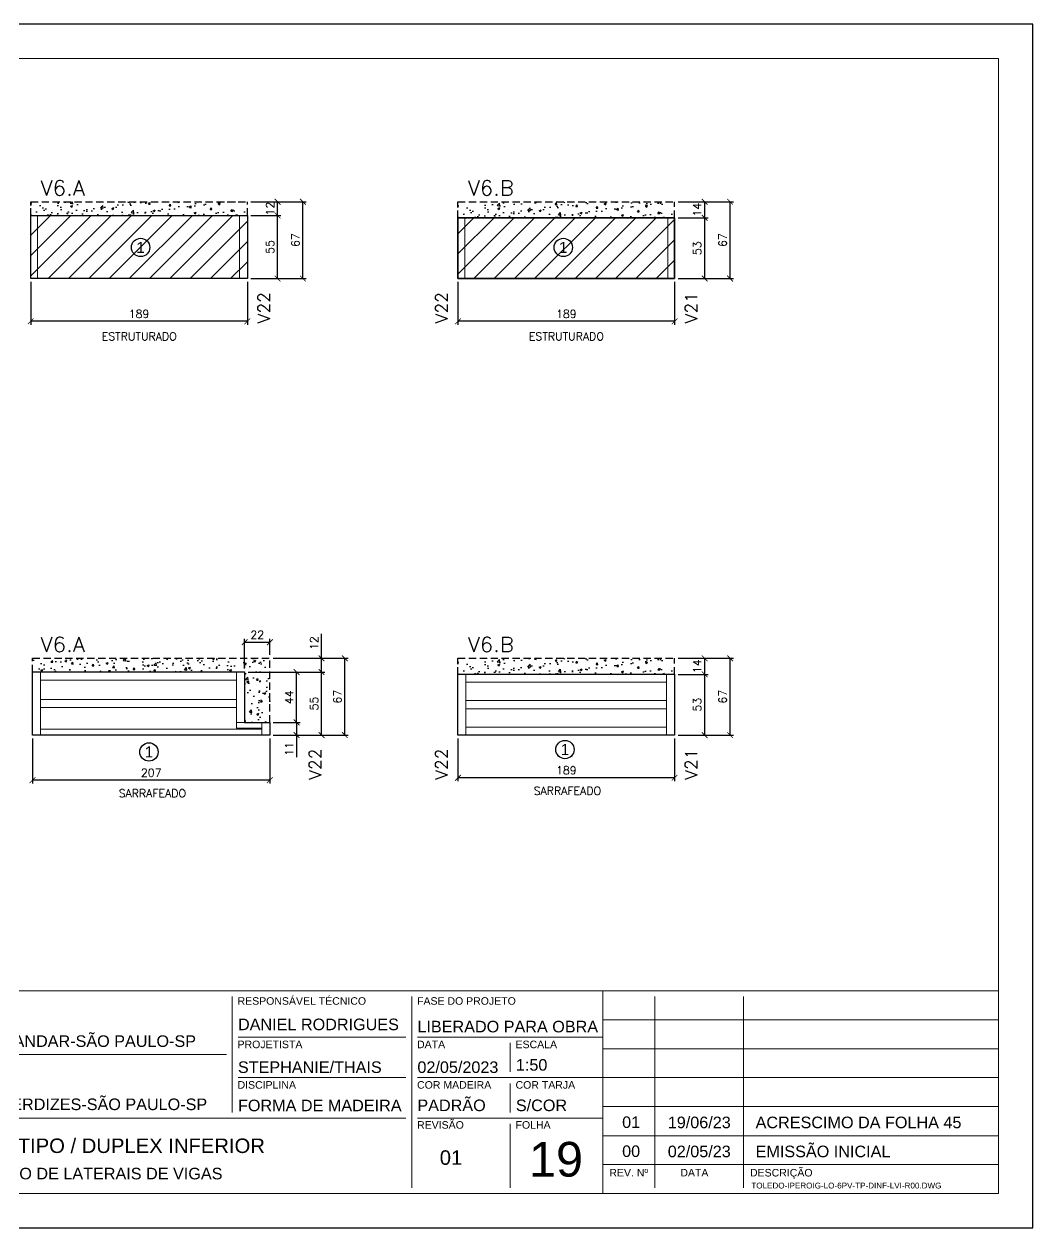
# Model space of a CAD drawing. Extents: x -23436 to 4767, y -4638 to 9755.
# Drawn here: x -15316 to -14436, y 4082 to 5132 of the extents above; entities that cross this region are included whole.
import ezdxf
from ezdxf.enums import TextEntityAlignment as Align

# ---------------------------------------------------------------- set-up
doc = ezdxf.new("R2010")
doc.units = 0
doc.header["$PDMODE"] = 2
doc.header["$PDSIZE"] = 10
doc.linetypes.add('HIDDEN', pattern=[9.525, 6.35, -3.175])
doc.layers.get('0').update_dxf_attribs({"lineweight": 13})
doc.layers.get('Defpoints').update_dxf_attribs({"lineweight": 13})
for name, color, linetype in [('Concreto', 250, 'HIDDEN'), ('Cota', 4, 'Continuous'), ('MB Logo', 255, 'Continuous'), ('Painéis', 200, 'Continuous'), ('Reaproveitamento', 251, 'Continuous'), ('Romaneio', 10, 'Continuous')]:
    doc.layers.add(name, color=color, linetype=linetype)
for name, color, linetype, lineweight in [('FOLHA MB', 7, 'Continuous', 13), ('N° Folha', 5, 'Continuous', 13), ('Sarr 2.2x7', 40, 'Continuous', 9), ('Texto Seção', 7, 'Continuous', 15)]:
    doc.layers.add(name, color=color, linetype=linetype, lineweight=lineweight)
doc.layers.add('Laje_Perimetro', color=7, linetype='Continuous', plot=False)
doc.styles.add('ARIAL', font='arial.ttf', dxfattribs={"oblique": 15, "height": 25})
doc.styles.add('MB_C01', font='arial.ttf', dxfattribs={"height": 1.3})
doc.styles.add('MB_C02', font='arial.ttf', dxfattribs={"height": 2})
doc.styles.add('MB_C03', font='arial.ttf', dxfattribs={"height": 2.5})
doc.styles.add('MB_C04', font='arial.ttf', dxfattribs={"height": 6})
doc.styles.add('REGUA-120', font='ROMANS.shx', dxfattribs={"height": 15})
doc.styles.add('ROMANS', font='romans.shx')
doc.dimstyles.new('Cota Paínel', dxfattribs={"dimtxt": 7, "dimasz": 5, "dimexe": 3, "dimexo": 3, "dimgap": 3, "dimtad": 1, "dimdec": 1, "dimzin": 12, "dimdsep": 46, "dimtxsty": 'ROMANS', "dimblk": 'ARCHTICK', "dimcen": 0, "dimclrd": 4, "dimclre": 4, "dimclrt": 1, "dimadec": 1, "dimazin": 3, "dimtfac": 1, "dimtdec": 1, "dimtmove": 0, "dimatfit": 3, "dimldrblk": 'OBLIQUE', "dimfxl": 1, "dimtolj": 1, "dimtzin": 12, "dimarcsym": 0})
pattern_1 = [(50, (0, 0), (17.931505, -1.568803), [1.875, -20.625]), (355, (0, 0), (-3.468783, 18.804803), [1.5, -16.5]), (100.45144, (1.494, -0.13), (14.462721, 17.236), [1.593505, -17.528553]), (46.1842, (0, 5), (26.681033, -4.137982), [2.8125, -30.9375]), (96.63564, (2.223, 4.655), (23.36655, 24.352965), [2.39026, -26.292844]), (351.18416, (0, 5), (23.36655, 24.352965), [2.25, -24.75]), (21, (2.5, 3.75), (14.922676, -10.065472), [1.875, -20.625]), (326, (2.5, 3.75), (6.082883, 18.128751), [1.5, -16.5]), (71.45144, (3.744, 2.911), (21.00556, 8.063279), [1.593505, -17.528553]), (37.5, (0, 0), (0.3039964, 8.3223463), [0, -16.3, 0, -16.75, 0, -16.5625]), (7.5, (0, 0), (6.5767384, 9.860293), [0, -9.55, 0, -15.925, 0, -6.3125]), (327.5, (-5.575, 0), (13.345561, -0.5638718), [0, -6.25, 0, -19.5, 0, -25.875]), (317.5, (-8.075, 0), (14.579654, 2.5026246), [0, -8.125, 0, -12.95, 0, -18.375])]
pattern_2 = [(45, (0, 0), (-8.838835, 8.838835), [])]

# ---------------------------------------------------------------- blocks, each defined once
blk = doc.blocks.new('A$C169d8357')
at = {"layer": 'FOLHA MB', "color": 1}
for p, q in [((1109.8, 356.7), (70, 356.7)), ((786.6, 351.7), (786.6, 250.7)), ((943.1, 351.7), (943.1, 185)), ((1109.8, 356.7), (1109.8, 179.9)), ((1455, 356.7), (1109.8, 356.7)), ((1155.3, 185), (1155.3, 351.7)), ((1232.6, 351.7), (1232.6, 185)), ((1455, 331.5), (1109.8, 331.5)), ((938.1, 316.3), (791.6, 316.3)), ((1109.8, 316.3), (948.2, 316.3)), ((1029, 311.3), (1029, 286)), ((1455, 306.2), (1109.8, 306.2)), ((781.5, 301.2), (450.7, 301.2)), ((938.1, 281), (791.6, 281)), ((1109.8, 281), (948.2, 281)), ((1029, 275.9), (1029, 250.7)), ((1455, 281), (1109.8, 281)), ((1455, 255.7), (1109.8, 255.7)), ((938.1, 245.6), (450.7, 245.6)), ((1109.8, 245.6), (948.2, 245.6)), ((1029, 240.6), (1029, 185)), ((1455, 230.4), (1109.8, 230.4)), ((1455, 205.2), (1109.8, 205.2))]:
    blk.add_line(p, q, dxfattribs=at)
for points in [[(0, 1199.9), (0, 149.9), (1485, 149.9), (1485, 1199.9)], [(70, 1169.9), (70, 179.9), (1455, 179.9), (1455, 1169.9)]]:
    blk.add_lwpolyline(points, close=True, dxfattribs=at)
at = {"layer": 'FOLHA MB', "color": 6}
for s, height, style, p in [('RESPONSÁVEL TÉCNICO', 6.566, 'MB_C01', (791.2, 344.6)), ('FASE DO PROJETO', 6.566, 'MB_C01', (947.8, 344.6)), ('R. HUNGRIA,620-10ºANDAR-SÃO PAULO-SP', 10.102, 'MB_C02', (459.7, 307.8)), ('PROJETISTA', 6.57, 'MB_C01', (791.2, 306.7)), ('DATA', 6.57, 'MB_C01', (947.8, 306.7)), ('ESCALA', 6.57, 'MB_C01', (1033.7, 306.7)), ('DISCIPLINA', 6.57, 'MB_C01', (791.2, 271.4)), ('COR MADEIRA', 6.566, 'MB_C01', (947.8, 271.4)), ('COR TARJA', 6.57, 'MB_C01', (1033.7, 271.4)), ('RUA IPEROIG,180-PERDIZES-SÃO PAULO-SP', 10.102, 'MB_C02', (459.7, 252.7)), ('REVISÃO', 6.57, 'MB_C01', (947.8, 236.5)), ('FOLHA', 6.57, 'MB_C01', (1033.7, 236.5)), ('PROJETO EXECUTIVO DE LATERAIS DE VIGAS', 10.102, 'MB_C02', (459.7, 192.3))]:
    blk.add_text(s, height=height, dxfattribs=dict(at, style=style)).set_placement(p)
at = {"layer": 'FOLHA MB', "color": 5}
for s, height, style, p in [('DANIEL RODRIGUES', 10.102, 'MB_C02', (791.6, 322.4)), ('LIBERADO PARA OBRA', 10.102, 'MB_C02', (948.1, 320.5)), ('STEPHANIE/THAIS', 10.102, 'MB_C02', (791.5, 285.1)), ('02/05/2023', 10.1, 'MB_C02', (948.1, 285.1)), ('1:50', 10.1, 'MB_C02', (1034, 287.1)), ('PADRÃO', 10.1, 'MB_C02', (948.1, 251.8)), ('FORMA DE MADEIRA', 10.102, 'MB_C02', (791.6, 251.7)), ('S/COR', 10.1, 'MB_C02', (1034, 251.8)), ('01', 10.1, 'MB_C02', (1126.7, 237.1)), ('19/06/23', 10.1, 'MB_C02', (1166.5, 236.9)), ('ACRESCIMO DA FOLHA 45', 10.102, 'MB_C02', (1243.1, 236.9)), ('6º PAVIMENTO / TIPO / DUPLEX INFERIOR', 12.628, 'MB_C03', (459.7, 215.3)), ('00', 10.1, 'MB_C02', (1126.7, 211.8)), ('02/05/23', 10.1, 'MB_C02', (1166.5, 211.6)), ('EMISSÃO INICIAL', 10.102, 'MB_C02', (1243.1, 211.6)), ('01', 12.63, 'MB_C03', (967.6, 205))]:
    blk.add_text(s, height=height, dxfattribs=dict(at, style=style)).set_placement(p)
at = {"layer": 'FOLHA MB', "color": 6, "style": 'MB_C01'}
for s, p in [('REV. Nº', (1132.5, 198.1)), ('DATA', (1189.7, 198.1)), ('DESCRIÇÃO', (1265.5, 198.1))]:
    blk.add_text(s, height=6.57, dxfattribs=at).set_placement(p, align=Align.MIDDLE_CENTER)
at = {"layer": 'FOLHA MB', "insert": (1239.4, 189.4), "char_height": 5.051, "width": 210.818, "attachment_point": 1, "style": 'MB_C04'}
blk.add_mtext('TOLEDO-IPEROIG-LO-6PV-TP-DINF-LVI-R00.DWG', dxfattribs=at)
blk = doc.blocks.new('_ArchTick')
at = {"color": 0, "linetype": 'ByBlock', "const_width": 0.15}
blk.add_lwpolyline([(-0.5, -0.5), (0.5, 0.5)], dxfattribs=at)
blk = doc.blocks.new('*D443')
at = {"layer": 'Cota', "color": 4, "lineweight": -2, "transparency": 16777216}
for p, q in [((-15310.6, 4907.3), (-15310.6, 4870)), ((-15121.6, 4907.3), (-15121.6, 4870)), ((-15121.6, 4873), (-15310.6, 4873))]:
    blk.add_line(p, q, dxfattribs=at)
at = {"layer": 'Defpoints', "color": 0, "transparency": 16777216}
for p in [(-15310.6, 4910.3), (-15121.6, 4910.3), (-15310.6, 4873)]:
    blk.add_point(p, dxfattribs=at)
at = {"layer": 'Cota', "color": 4, "lineweight": -2, "transparency": 16777216, "xscale": 5, "yscale": 5, "zscale": 5, "rotation": 180}
blk.add_blockref('_ArchTick', (-15310.6, 4873), dxfattribs=at)
at = {"layer": 'Cota', "color": 4, "lineweight": -2, "transparency": 16777216, "xscale": 5, "yscale": 5, "zscale": 5}
blk.add_blockref('_ArchTick', (-15121.6, 4873), dxfattribs=at)
at = {"layer": 'Cota', "color": 1, "transparency": 16777216, "insert": (-15216.1, 4879.5), "char_height": 7, "attachment_point": 5, "style": 'ROMANS'}
blk.add_mtext('\\A1;189', dxfattribs=at)
blk = doc.blocks.new('_OBLIQUE')
at = {"color": 0, "linetype": 'ByBlock', "lineweight": -2}
for p, q in [((0, 0), (-1, 0)), ((-0.5, -0.5), (0.5, 0.5))]:
    blk.add_line(p, q, dxfattribs=at)
blk = doc.blocks.new('*D444')
at = {"layer": 'Cota', "color": 4, "lineweight": -2, "transparency": 16777216}
for p, q in [((-15118.6, 4965.3), (-15092.3, 4965.3)), ((-15095.3, 4910.3), (-15095.3, 4965.3)), ((-15118.6, 4910.3), (-15092.3, 4910.3))]:
    blk.add_line(p, q, dxfattribs=at)
at = {"layer": 'Defpoints', "color": 0, "transparency": 16777216}
for p in [(-15121.6, 4965.3), (-15095.3, 4965.3), (-15121.6, 4910.3)]:
    blk.add_point(p, dxfattribs=at)
at = {"layer": 'Cota', "color": 4, "lineweight": -2, "transparency": 16777216, "xscale": 5, "yscale": 5, "zscale": 5}
for p, rotation in [((-15095.3, 4965.3), 90), ((-15095.3, 4910.3), 270)]:
    blk.add_blockref('_ArchTick', p, dxfattribs=dict(at, rotation=rotation))
at = {"layer": 'Cota', "color": 1, "transparency": 16777216, "insert": (-15101.8, 4937.8), "char_height": 7, "attachment_point": 5, "rotation": 90, "style": 'ROMANS'}
blk.add_mtext('\\A1;55', dxfattribs=at)
blk = doc.blocks.new('*D445')
at = {"layer": 'Cota', "color": 4, "lineweight": -2, "transparency": 16777216}
for p, q in [((-15118.6, 4977.3), (-15092.3, 4977.3)), ((-15095.3, 4965.3), (-15095.3, 4977.3)), ((-15118.6, 4965.3), (-15092.3, 4965.3))]:
    blk.add_line(p, q, dxfattribs=at)
at = {"layer": 'Defpoints', "color": 0, "transparency": 16777216}
for p in [(-15121.6, 4977.3), (-15095.3, 4977.3), (-15121.6, 4965.3)]:
    blk.add_point(p, dxfattribs=at)
at = {"layer": 'Cota', "color": 4, "lineweight": -2, "transparency": 16777216, "xscale": 5, "yscale": 5, "zscale": 5}
for p, rotation in [((-15095.3, 4977.3), 90), ((-15095.3, 4965.3), 270)]:
    blk.add_blockref('_ArchTick', p, dxfattribs=dict(at, rotation=rotation))
at = {"layer": 'Cota', "color": 1, "transparency": 16777216, "insert": (-15101.8, 4971.3), "char_height": 7, "attachment_point": 5, "rotation": 90, "style": 'ROMANS'}
blk.add_mtext('\\A1;12', dxfattribs=at)
blk = doc.blocks.new('*D446')
at = {"layer": 'Cota', "color": 4, "lineweight": -2, "transparency": 16777216}
for p, q in [((-15118.6, 4977.3), (-15070.2, 4977.3)), ((-15073.2, 4910.3), (-15073.2, 4977.3)), ((-15118.6, 4910.3), (-15070.2, 4910.3))]:
    blk.add_line(p, q, dxfattribs=at)
at = {"layer": 'Defpoints', "color": 0, "transparency": 16777216}
for p in [(-15121.6, 4977.3), (-15073.2, 4977.3), (-15121.6, 4910.3)]:
    blk.add_point(p, dxfattribs=at)
at = {"layer": 'Cota', "color": 4, "lineweight": -2, "transparency": 16777216, "xscale": 5, "yscale": 5, "zscale": 5}
for p, rotation in [((-15073.2, 4977.3), 90), ((-15073.2, 4910.3), 270)]:
    blk.add_blockref('_ArchTick', p, dxfattribs=dict(at, rotation=rotation))
at = {"layer": 'Cota', "color": 1, "transparency": 16777216, "insert": (-15079.7, 4943.8), "char_height": 7, "attachment_point": 5, "rotation": 90, "style": 'ROMANS'}
blk.add_mtext('\\A1;67', dxfattribs=at)
blk = doc.blocks.new('*D450')
at = {"layer": 'Cota', "color": 4, "lineweight": -2, "transparency": 16777216}
for p, q in [((-14937.9, 4907.3), (-14937.9, 4870)), ((-14748.9, 4907.3), (-14748.9, 4870)), ((-14748.9, 4873), (-14937.9, 4873))]:
    blk.add_line(p, q, dxfattribs=at)
at = {"layer": 'Defpoints', "color": 0, "transparency": 16777216}
for p in [(-14937.9, 4910.3), (-14748.9, 4910.3), (-14937.9, 4873)]:
    blk.add_point(p, dxfattribs=at)
at = {"layer": 'Cota', "color": 4, "lineweight": -2, "transparency": 16777216, "xscale": 5, "yscale": 5, "zscale": 5, "rotation": 180}
blk.add_blockref('_ArchTick', (-14937.9, 4873), dxfattribs=at)
at = {"layer": 'Cota', "color": 4, "lineweight": -2, "transparency": 16777216, "xscale": 5, "yscale": 5, "zscale": 5}
blk.add_blockref('_ArchTick', (-14748.9, 4873), dxfattribs=at)
at = {"layer": 'Cota', "color": 1, "transparency": 16777216, "insert": (-14843.4, 4879.5), "char_height": 7, "attachment_point": 5, "style": 'ROMANS'}
blk.add_mtext('\\A1;189', dxfattribs=at)
blk = doc.blocks.new('*D447')
at = {"layer": 'Cota', "color": 4, "lineweight": -2, "transparency": 16777216}
for p, q in [((-14745.9, 4963.3), (-14719.7, 4963.3)), ((-14722.7, 4910.3), (-14722.7, 4963.3)), ((-14745.9, 4910.3), (-14719.7, 4910.3))]:
    blk.add_line(p, q, dxfattribs=at)
at = {"layer": 'Defpoints', "color": 0, "transparency": 16777216}
for p in [(-14748.9, 4963.3), (-14722.7, 4963.3), (-14748.9, 4910.3)]:
    blk.add_point(p, dxfattribs=at)
at = {"layer": 'Cota', "color": 4, "lineweight": -2, "transparency": 16777216, "xscale": 5, "yscale": 5, "zscale": 5}
for p, rotation in [((-14722.7, 4963.3), 90), ((-14722.7, 4910.3), 270)]:
    blk.add_blockref('_ArchTick', p, dxfattribs=dict(at, rotation=rotation))
at = {"layer": 'Cota', "color": 1, "transparency": 16777216, "insert": (-14729.2, 4936.8), "char_height": 7, "attachment_point": 5, "rotation": 90, "style": 'ROMANS'}
blk.add_mtext('\\A1;53', dxfattribs=at)
blk = doc.blocks.new('*D448')
at = {"layer": 'Cota', "color": 4, "lineweight": -2, "transparency": 16777216}
for p, q in [((-14745.9, 4977.3), (-14719.7, 4977.3)), ((-14722.7, 4963.3), (-14722.7, 4977.3)), ((-14745.9, 4963.3), (-14719.7, 4963.3))]:
    blk.add_line(p, q, dxfattribs=at)
at = {"layer": 'Defpoints', "color": 0, "transparency": 16777216}
for p in [(-14748.9, 4977.3), (-14722.7, 4977.3), (-14748.9, 4963.3)]:
    blk.add_point(p, dxfattribs=at)
at = {"layer": 'Cota', "color": 4, "lineweight": -2, "transparency": 16777216, "xscale": 5, "yscale": 5, "zscale": 5}
for p, rotation in [((-14722.7, 4977.3), 90), ((-14722.7, 4963.3), 270)]:
    blk.add_blockref('_ArchTick', p, dxfattribs=dict(at, rotation=rotation))
at = {"layer": 'Cota', "color": 1, "transparency": 16777216, "insert": (-14729.2, 4970.3), "char_height": 7, "attachment_point": 5, "rotation": 90, "style": 'ROMANS'}
blk.add_mtext('\\A1;14', dxfattribs=at)
blk = doc.blocks.new('*D449')
at = {"layer": 'Cota', "color": 4, "lineweight": -2, "transparency": 16777216}
for p, q in [((-14745.9, 4977.3), (-14697.5, 4977.3)), ((-14700.5, 4910.3), (-14700.5, 4977.3)), ((-14745.9, 4910.3), (-14697.5, 4910.3))]:
    blk.add_line(p, q, dxfattribs=at)
at = {"layer": 'Defpoints', "color": 0, "transparency": 16777216}
for p in [(-14748.9, 4977.3), (-14700.5, 4977.3), (-14748.9, 4910.3)]:
    blk.add_point(p, dxfattribs=at)
at = {"layer": 'Cota', "color": 4, "lineweight": -2, "transparency": 16777216, "xscale": 5, "yscale": 5, "zscale": 5}
for p, rotation in [((-14700.5, 4977.3), 90), ((-14700.5, 4910.3), 270)]:
    blk.add_blockref('_ArchTick', p, dxfattribs=dict(at, rotation=rotation))
at = {"layer": 'Cota', "color": 1, "transparency": 16777216, "insert": (-14707, 4943.8), "char_height": 7, "attachment_point": 5, "rotation": 90, "style": 'ROMANS'}
blk.add_mtext('\\A1;67', dxfattribs=at)
blk = doc.blocks.new('*D451')
at = {"layer": 'Cota', "color": 4, "lineweight": -2, "transparency": 16777216}
for p, q in [((-15309, 4509.1), (-15309, 4469.8)), ((-15102, 4509.1), (-15102, 4469.8)), ((-15102, 4472.8), (-15309, 4472.8))]:
    blk.add_line(p, q, dxfattribs=at)
at = {"layer": 'Defpoints', "color": 0, "transparency": 16777216}
for p in [(-15309, 4512.1), (-15102, 4512.1), (-15309, 4472.8)]:
    blk.add_point(p, dxfattribs=at)
at = {"layer": 'Cota', "color": 4, "lineweight": -2, "transparency": 16777216, "xscale": 5, "yscale": 5, "zscale": 5, "rotation": 180}
blk.add_blockref('_ArchTick', (-15309, 4472.8), dxfattribs=at)
at = {"layer": 'Cota', "color": 4, "lineweight": -2, "transparency": 16777216, "xscale": 5, "yscale": 5, "zscale": 5}
blk.add_blockref('_ArchTick', (-15102, 4472.8), dxfattribs=at)
at = {"layer": 'Cota', "color": 1, "transparency": 16777216, "insert": (-15205.5, 4479.3), "char_height": 7, "attachment_point": 5, "style": 'ROMANS'}
blk.add_mtext('\\A1;207', dxfattribs=at)
blk = doc.blocks.new('*D452')
at = {"layer": 'Cota', "color": 4, "lineweight": -2, "transparency": 16777216}
for p, q in [((-15099, 4523.1), (-15075.7, 4523.1)), ((-15078.7, 4523.1), (-15078.7, 4512.1)), ((-15099, 4512.1), (-15075.7, 4512.1)), ((-15078.7, 4512.1), (-15078.7, 4492.8))]:
    blk.add_line(p, q, dxfattribs=at)
at = {"layer": 'Defpoints', "color": 0, "transparency": 16777216}
for p in [(-15102, 4523.1), (-15102, 4512.1), (-15078.7, 4512.1)]:
    blk.add_point(p, dxfattribs=at)
at = {"layer": 'Cota', "color": 4, "lineweight": -2, "transparency": 16777216, "xscale": 5, "yscale": 5, "zscale": 5}
for p, rotation in [((-15078.7, 4523.1), 90), ((-15078.7, 4512.1), 270)]:
    blk.add_blockref('_ArchTick', p, dxfattribs=dict(at, rotation=rotation))
at = {"layer": 'Cota', "color": 1, "transparency": 16777216, "insert": (-15085.2, 4500), "char_height": 7, "attachment_point": 5, "rotation": 90, "style": 'ROMANS'}
blk.add_mtext('\\A1;11', dxfattribs=at)
blk = doc.blocks.new('*D453')
at = {"layer": 'Cota', "color": 4, "lineweight": -2, "transparency": 16777216}
for p, q in [((-15121, 4567.1), (-15075.7, 4567.1)), ((-15078.7, 4523.1), (-15078.7, 4567.1)), ((-15099, 4523.1), (-15075.7, 4523.1))]:
    blk.add_line(p, q, dxfattribs=at)
at = {"layer": 'Defpoints', "color": 0, "transparency": 16777216}
for p in [(-15124, 4567.1), (-15078.7, 4567.1), (-15102, 4523.1)]:
    blk.add_point(p, dxfattribs=at)
at = {"layer": 'Cota', "color": 4, "lineweight": -2, "transparency": 16777216, "xscale": 5, "yscale": 5, "zscale": 5}
for p, rotation in [((-15078.7, 4567.1), 90), ((-15078.7, 4523.1), 270)]:
    blk.add_blockref('_ArchTick', p, dxfattribs=dict(at, rotation=rotation))
at = {"layer": 'Cota', "color": 1, "transparency": 16777216, "insert": (-15085.2, 4545.1), "char_height": 7, "attachment_point": 5, "rotation": 90, "style": 'ROMANS'}
blk.add_mtext('\\A1;44', dxfattribs=at)
blk = doc.blocks.new('*D454')
at = {"layer": 'Cota', "color": 4, "lineweight": -2, "transparency": 16777216}
for p, q in [((-15056.9, 4579.1), (-15056.9, 4600.5)), ((-15099, 4579.1), (-15053.9, 4579.1)), ((-15056.9, 4567.1), (-15056.9, 4579.1)), ((-15121, 4567.1), (-15053.9, 4567.1))]:
    blk.add_line(p, q, dxfattribs=at)
at = {"layer": 'Defpoints', "color": 0, "transparency": 16777216}
for p in [(-15102, 4579.1), (-15056.9, 4579.1), (-15124, 4567.1)]:
    blk.add_point(p, dxfattribs=at)
at = {"layer": 'Cota', "color": 4, "lineweight": -2, "transparency": 16777216, "xscale": 5, "yscale": 5, "zscale": 5}
for p, rotation in [((-15056.9, 4579.1), 90), ((-15056.9, 4567.1), 270)]:
    blk.add_blockref('_ArchTick', p, dxfattribs=dict(at, rotation=rotation))
at = {"layer": 'Cota', "color": 1, "transparency": 16777216, "insert": (-15063.4, 4592.3), "char_height": 7, "attachment_point": 5, "rotation": 90, "style": 'ROMANS'}
blk.add_mtext('\\A1;12', dxfattribs=at)
blk = doc.blocks.new('*D455')
at = {"layer": 'Cota', "color": 4, "lineweight": -2, "transparency": 16777216}
for p, q in [((-15121, 4567.1), (-15053.9, 4567.1)), ((-15056.9, 4512.1), (-15056.9, 4567.1)), ((-15099, 4512.1), (-15053.9, 4512.1))]:
    blk.add_line(p, q, dxfattribs=at)
at = {"layer": 'Defpoints', "color": 0, "transparency": 16777216}
for p in [(-15124, 4567.1), (-15056.9, 4567.1), (-15102, 4512.1)]:
    blk.add_point(p, dxfattribs=at)
at = {"layer": 'Cota', "color": 4, "lineweight": -2, "transparency": 16777216, "xscale": 5, "yscale": 5, "zscale": 5}
for p, rotation in [((-15056.9, 4567.1), 90), ((-15056.9, 4512.1), 270)]:
    blk.add_blockref('_ArchTick', p, dxfattribs=dict(at, rotation=rotation))
at = {"layer": 'Cota', "color": 1, "transparency": 16777216, "insert": (-15063.4, 4539.6), "char_height": 7, "attachment_point": 5, "rotation": 90, "style": 'ROMANS'}
blk.add_mtext('\\A1;55', dxfattribs=at)
blk = doc.blocks.new('*D456')
at = {"layer": 'Cota', "color": 4, "lineweight": -2, "transparency": 16777216}
for p, q in [((-15099, 4579.1), (-15033.6, 4579.1)), ((-15036.6, 4512.1), (-15036.6, 4579.1)), ((-15099, 4512.1), (-15033.6, 4512.1))]:
    blk.add_line(p, q, dxfattribs=at)
at = {"layer": 'Defpoints', "color": 0, "transparency": 16777216}
for p in [(-15102, 4579.1), (-15036.6, 4579.1), (-15102, 4512.1)]:
    blk.add_point(p, dxfattribs=at)
at = {"layer": 'Cota', "color": 4, "lineweight": -2, "transparency": 16777216, "xscale": 5, "yscale": 5, "zscale": 5}
for p, rotation in [((-15036.6, 4579.1), 90), ((-15036.6, 4512.1), 270)]:
    blk.add_blockref('_ArchTick', p, dxfattribs=dict(at, rotation=rotation))
at = {"layer": 'Cota', "color": 1, "transparency": 16777216, "insert": (-15043.1, 4545.6), "char_height": 7, "attachment_point": 5, "rotation": 90, "style": 'ROMANS'}
blk.add_mtext('\\A1;67', dxfattribs=at)
blk = doc.blocks.new('*D457')
at = {"layer": 'Cota', "color": 4, "lineweight": -2, "transparency": 16777216}
for p, q in [((-14937.9, 4509.1), (-14937.9, 4471.9)), ((-14748.9, 4509.1), (-14748.9, 4471.9)), ((-14748.9, 4474.9), (-14937.9, 4474.9))]:
    blk.add_line(p, q, dxfattribs=at)
at = {"layer": 'Defpoints', "color": 0, "transparency": 16777216}
for p in [(-14937.9, 4512.1), (-14748.9, 4512.1), (-14937.9, 4474.9)]:
    blk.add_point(p, dxfattribs=at)
at = {"layer": 'Cota', "color": 4, "lineweight": -2, "transparency": 16777216, "xscale": 5, "yscale": 5, "zscale": 5, "rotation": 180}
blk.add_blockref('_ArchTick', (-14937.9, 4474.9), dxfattribs=at)
at = {"layer": 'Cota', "color": 4, "lineweight": -2, "transparency": 16777216, "xscale": 5, "yscale": 5, "zscale": 5}
blk.add_blockref('_ArchTick', (-14748.9, 4474.9), dxfattribs=at)
at = {"layer": 'Cota', "color": 1, "transparency": 16777216, "insert": (-14843.4, 4481.4), "char_height": 7, "attachment_point": 5, "style": 'ROMANS'}
blk.add_mtext('\\A1;189', dxfattribs=at)
blk = doc.blocks.new('*D458')
at = {"layer": 'Cota', "color": 4, "lineweight": -2, "transparency": 16777216}
for p, q in [((-14745.9, 4565.1), (-14719.7, 4565.1)), ((-14722.7, 4512.1), (-14722.7, 4565.1)), ((-14745.9, 4512.1), (-14719.7, 4512.1))]:
    blk.add_line(p, q, dxfattribs=at)
at = {"layer": 'Defpoints', "color": 0, "transparency": 16777216}
for p in [(-14748.9, 4565.1), (-14722.7, 4565.1), (-14748.9, 4512.1)]:
    blk.add_point(p, dxfattribs=at)
at = {"layer": 'Cota', "color": 4, "lineweight": -2, "transparency": 16777216, "xscale": 5, "yscale": 5, "zscale": 5}
for p, rotation in [((-14722.7, 4565.1), 90), ((-14722.7, 4512.1), 270)]:
    blk.add_blockref('_ArchTick', p, dxfattribs=dict(at, rotation=rotation))
at = {"layer": 'Cota', "color": 1, "transparency": 16777216, "insert": (-14729.2, 4538.6), "char_height": 7, "attachment_point": 5, "rotation": 90, "style": 'ROMANS'}
blk.add_mtext('\\A1;53', dxfattribs=at)
blk = doc.blocks.new('*D459')
at = {"layer": 'Cota', "color": 4, "lineweight": -2, "transparency": 16777216}
for p, q in [((-14745.9, 4579.1), (-14719.7, 4579.1)), ((-14722.7, 4565.1), (-14722.7, 4579.1)), ((-14745.9, 4565.1), (-14719.7, 4565.1))]:
    blk.add_line(p, q, dxfattribs=at)
at = {"layer": 'Defpoints', "color": 0, "transparency": 16777216}
for p in [(-14748.9, 4579.1), (-14722.7, 4579.1), (-14748.9, 4565.1)]:
    blk.add_point(p, dxfattribs=at)
at = {"layer": 'Cota', "color": 4, "lineweight": -2, "transparency": 16777216, "xscale": 5, "yscale": 5, "zscale": 5}
for p, rotation in [((-14722.7, 4579.1), 90), ((-14722.7, 4565.1), 270)]:
    blk.add_blockref('_ArchTick', p, dxfattribs=dict(at, rotation=rotation))
at = {"layer": 'Cota', "color": 1, "transparency": 16777216, "insert": (-14729.2, 4572.1), "char_height": 7, "attachment_point": 5, "rotation": 90, "style": 'ROMANS'}
blk.add_mtext('\\A1;14', dxfattribs=at)
blk = doc.blocks.new('*D460')
at = {"layer": 'Cota', "color": 4, "lineweight": -2, "transparency": 16777216}
for p, q in [((-14745.9, 4579.1), (-14697.5, 4579.1)), ((-14700.5, 4512.1), (-14700.5, 4579.1)), ((-14745.9, 4512.1), (-14697.5, 4512.1))]:
    blk.add_line(p, q, dxfattribs=at)
at = {"layer": 'Defpoints', "color": 0, "transparency": 16777216}
for p in [(-14748.9, 4579.1), (-14700.5, 4579.1), (-14748.9, 4512.1)]:
    blk.add_point(p, dxfattribs=at)
at = {"layer": 'Cota', "color": 4, "lineweight": -2, "transparency": 16777216, "xscale": 5, "yscale": 5, "zscale": 5}
for p, rotation in [((-14700.5, 4579.1), 90), ((-14700.5, 4512.1), 270)]:
    blk.add_blockref('_ArchTick', p, dxfattribs=dict(at, rotation=rotation))
at = {"layer": 'Cota', "color": 1, "transparency": 16777216, "insert": (-14707, 4545.6), "char_height": 7, "attachment_point": 5, "rotation": 90, "style": 'ROMANS'}
blk.add_mtext('\\A1;67', dxfattribs=at)
blk = doc.blocks.new('*D461')
at = {"layer": 'Cota', "color": 4, "lineweight": -2, "transparency": 16777216}
for p, q in [((-15124, 4570.1), (-15124, 4596.1)), ((-15124, 4593.1), (-15102, 4593.1)), ((-15102, 4582.1), (-15102, 4596.1))]:
    blk.add_line(p, q, dxfattribs=at)
at = {"layer": 'Defpoints', "color": 0, "transparency": 16777216}
for p in [(-15102, 4593.1), (-15102, 4579.1), (-15124, 4567.1)]:
    blk.add_point(p, dxfattribs=at)
at = {"layer": 'Cota', "color": 4, "lineweight": -2, "transparency": 16777216, "xscale": 5, "yscale": 5, "zscale": 5, "rotation": 180}
blk.add_blockref('_ArchTick', (-15124, 4593.1), dxfattribs=at)
at = {"layer": 'Cota', "color": 4, "lineweight": -2, "transparency": 16777216, "xscale": 5, "yscale": 5, "zscale": 5}
blk.add_blockref('_ArchTick', (-15102, 4593.1), dxfattribs=at)
at = {"layer": 'Cota', "color": 1, "transparency": 16777216, "insert": (-15113, 4599.6), "char_height": 7, "attachment_point": 5, "style": 'ROMANS'}
blk.add_mtext('\\A1;22', dxfattribs=at)

msp = doc.modelspace()

# ---------------------------------------------------------------- hatches: boundary and pattern name
at = {"layer": 'Concreto'}
h = msp.add_hatch(dxfattribs=at)
h.set_pattern_fill('AR-CONC', color=256, scale=2.5)
h.set_pattern_definition(pattern_1)
h.paths.add_polyline_path([(-15121.57, 4977.26), (-15310.57, 4977.26), (-15310.57, 4965.26), (-15121.57, 4965.26)])
h = msp.add_hatch(dxfattribs=at)
h.set_pattern_fill('AR-CONC', color=256, scale=2.5)
h.set_pattern_definition([(50, (372.64, -2), (17.931505, -1.568803), [1.875, -20.625]), (355, (372.64, -2), (-3.468783, 18.804803), [1.5, -16.5]), (100.45144, (374.134, -2.13), (14.462721, 17.236), [1.593505, -17.528553]), (46.1842, (372.64, 3), (26.681033, -4.137982), [2.8125, -30.9375]), (96.63564, (374.863, 2.655), (23.36655, 24.352965), [2.39026, -26.292844]), (351.18416, (372.64, 3), (23.36655, 24.352965), [2.25, -24.75]), (21, (375.14, 1.75), (14.922676, -10.065472), [1.875, -20.625]), (326, (375.14, 1.75), (6.082883, 18.128751), [1.5, -16.5]), (71.45144, (376.384, 0.911), (21.00556, 8.063279), [1.593505, -17.528553]), (37.5, (372.64, -2), (0.3039964, 8.3223463), [0, -16.3, 0, -16.75, 0, -16.5625]), (7.5, (372.64, -2), (6.5767384, 9.860293), [0, -9.55, 0, -15.925, 0, -6.3125]), (327.5, (367.065, -2), (13.345561, -0.5638718), [0, -6.25, 0, -19.5, 0, -25.875]), (317.5, (364.565, -2), (14.579654, 2.5026246), [0, -8.125, 0, -12.95, 0, -18.375])])
h.paths.add_polyline_path([(-14748.93, 4977.26), (-14937.93, 4977.26), (-14937.93, 4963.26), (-14748.93, 4963.26)])
h = msp.add_hatch(dxfattribs=at)
h.set_pattern_fill('AR-CONC', color=256, scale=2.5)
h.set_pattern_definition(pattern_1)
h.paths.add_polyline_path([(-15101.99, 4579.14), (-15308.99, 4579.14), (-15308.99, 4567.14), (-15302.99, 4567.14), (-15123.99, 4567.14), (-15123.99, 4523.14), (-15111.99, 4523.14), (-15101.99, 4523.14)])
h = msp.add_hatch(dxfattribs=at)
h.set_pattern_fill('AR-CONC', color=256, scale=2.5)
h.set_pattern_definition([(50, (372.64, -400.115), (17.931505, -1.568803), [1.875, -20.625]), (355, (372.64, -400.115), (-3.468783, 18.804803), [1.5, -16.5]), (100.45144, (374.134, -400.246), (14.462721, 17.236), [1.593505, -17.528553]), (46.1842, (372.64, -395.115), (26.681033, -4.137982), [2.8125, -30.9375]), (96.63564, (374.863, -395.46), (23.36655, 24.352965), [2.39026, -26.292844]), (351.18416, (372.64, -395.115), (23.36655, 24.352965), [2.25, -24.75]), (21, (375.14, -396.365), (14.922676, -10.065472), [1.875, -20.625]), (326, (375.14, -396.365), (6.082883, 18.128751), [1.5, -16.5]), (71.45144, (376.384, -397.204), (21.00556, 8.063279), [1.593505, -17.528553]), (37.5, (372.64, -400.115), (0.3039964, 8.3223463), [0, -16.3, 0, -16.75, 0, -16.5625]), (7.5, (372.64, -400.115), (6.5767384, 9.860293), [0, -9.55, 0, -15.925, 0, -6.3125]), (327.5, (367.065, -400.115), (13.345561, -0.5638718), [0, -6.25, 0, -19.5, 0, -25.875]), (317.5, (364.565, -400.115), (14.579654, 2.5026246), [0, -8.125, 0, -12.95, 0, -18.375])])
h.paths.add_polyline_path([(-14748.93, 4579.14), (-14937.93, 4579.14), (-14937.93, 4565.14), (-14748.93, 4565.14)])
at = {"layer": 'Reaproveitamento'}
h = msp.add_hatch(dxfattribs=at)
h.set_pattern_fill('ANSI31', color=256, scale=100)
h.set_pattern_definition(pattern_2)
h.paths.add_polyline_path([(-15310.57, 4910.26), (-15121.57, 4910.26), (-15121.57, 4965.26), (-15310.57, 4965.26)])
h = msp.add_hatch(dxfattribs=at)
h.set_pattern_fill('ANSI31', color=256, scale=100)
h.set_pattern_definition(pattern_2)
h.paths.add_polyline_path([(-14937.93, 4910.26), (-14748.93, 4910.26), (-14748.93, 4963.26), (-14937.93, 4963.26)])

# ---------------------------------------------------------------- linework, layer by layer
at = {"layer": 'Concreto'}
for p, q in [((-15310.57, 4977.26), (-15121.57, 4977.26)), ((-15310.57, 4965.26), (-15310.57, 4977.26)), ((-15121.57, 4965.26), (-15121.57, 4977.26)), ((-14937.93, 4977.26), (-14748.93, 4977.26)), ((-14937.93, 4963.26), (-14937.93, 4977.26)), ((-14748.93, 4963.26), (-14748.93, 4977.26)), ((-15308.99, 4579.14), (-15101.99, 4579.14)), ((-15308.99, 4567.14), (-15308.99, 4579.14)), ((-15101.99, 4523.14), (-15101.99, 4579.14)), ((-14937.93, 4579.14), (-14748.93, 4579.14)), ((-14937.93, 4565.14), (-14937.93, 4579.14)), ((-14748.93, 4565.14), (-14748.93, 4579.14))]:
    msp.add_line(p, q, dxfattribs=at)
at = {"layer": 'Laje_Perimetro'}
msp.add_lwpolyline([(-14436.36, 5132.26), (-15921.38, 5132.26), (-15921.38, 4082.26), (-14436.36, 4082.26)], close=True, dxfattribs=at)
at = {"layer": 'Painéis'}
for p, q in [((-15310.57, 4910.26), (-15310.57, 4965.26)), ((-15310.57, 4965.26), (-15121.57, 4965.26)), ((-15121.57, 4965.26), (-15121.57, 4910.26)), ((-14937.93, 4963.26), (-14748.93, 4963.26)), ((-14937.93, 4910.26), (-14937.93, 4963.26)), ((-14748.93, 4963.26), (-14748.93, 4910.26)), ((-15121.57, 4910.26), (-15310.57, 4910.26)), ((-14748.93, 4910.26), (-14937.93, 4910.26)), ((-15308.99, 4512.14), (-15308.99, 4567.14)), ((-15308.99, 4567.14), (-15123.99, 4567.14)), ((-15123.99, 4567.14), (-15123.99, 4523.14)), ((-14937.93, 4565.14), (-14748.93, 4565.14)), ((-14937.93, 4512.14), (-14937.93, 4565.14)), ((-14748.93, 4565.14), (-14748.93, 4512.14)), ((-15123.99, 4523.14), (-15101.99, 4523.14)), ((-15101.99, 4523.14), (-15101.99, 4512.14)), ((-15101.99, 4512.14), (-15308.99, 4512.14)), ((-14748.93, 4512.14), (-14937.93, 4512.14))]:
    msp.add_line(p, q, dxfattribs=at)
msp.add_lwpolyline([(-14937.93, 4910.26), (-14748.93, 4910.26), (-14748.93, 4963.26), (-14937.93, 4963.26)], close=True, dxfattribs=at)
at = {"layer": 'Romaneio'}
for centre in [(-15214.76, 4937.43), (-14846.04, 4937.43), (-15207.46, 4497.39), (-14844.57, 4499.51)]:
    msp.add_circle(centre, 8, dxfattribs=at)
at = {"layer": 'Sarr 2.2x7', "color": 50}
for p, q in [((-15310.57, 4910.26), (-15310.57, 4965.26)), ((-15310.57, 4965.26), (-15307.57, 4965.26)), ((-15304.57, 4965.26), (-15307.57, 4965.26)), ((-15304.57, 4910.26), (-15304.57, 4965.26)), ((-15128.57, 4965.26), (-15125.07, 4965.26)), ((-15128.57, 4965.26), (-15128.57, 4910.26)), ((-15121.57, 4965.26), (-15125.07, 4965.26)), ((-15121.57, 4965.26), (-15121.57, 4910.26)), ((-14937.93, 4910.26), (-14937.93, 4963.26)), ((-14937.93, 4963.26), (-14934.93, 4963.26)), ((-14931.93, 4963.26), (-14934.93, 4963.26)), ((-14931.93, 4910.26), (-14931.93, 4963.26)), ((-14754.93, 4963.26), (-14751.93, 4963.26)), ((-14754.93, 4963.26), (-14754.93, 4910.26)), ((-14748.93, 4963.26), (-14751.93, 4963.26)), ((-14748.93, 4963.26), (-14748.93, 4910.26)), ((-15310.57, 4910.26), (-15307.57, 4910.26)), ((-15304.57, 4910.26), (-15307.57, 4910.26)), ((-15128.57, 4910.26), (-15125.07, 4910.26)), ((-15121.57, 4910.26), (-15125.07, 4910.26)), ((-14937.93, 4910.26), (-14934.93, 4910.26)), ((-14931.93, 4910.26), (-14934.93, 4910.26)), ((-14754.93, 4910.26), (-14751.93, 4910.26)), ((-14748.93, 4910.26), (-14751.93, 4910.26)), ((-15308.99, 4512.14), (-15308.99, 4567.14)), ((-15308.99, 4567.14), (-15305.49, 4567.14)), ((-15301.99, 4567.14), (-15305.49, 4567.14)), ((-15301.99, 4512.14), (-15301.99, 4567.14)), ((-15301.99, 4567.14), (-15301.99, 4563.64)), ((-15301.99, 4567.14), (-15130.99, 4567.14)), ((-15301.99, 4560.14), (-15301.99, 4563.64)), ((-15301.99, 4560.14), (-15130.99, 4560.14)), ((-15130.99, 4567.14), (-15127.49, 4567.14)), ((-15130.99, 4567.14), (-15130.99, 4523.14)), ((-15130.99, 4567.14), (-15130.99, 4563.64)), ((-15130.99, 4560.14), (-15130.99, 4563.64)), ((-15123.99, 4567.14), (-15127.49, 4567.14)), ((-15123.99, 4567.14), (-15123.99, 4523.14)), ((-14937.93, 4512.14), (-14937.93, 4565.14)), ((-14937.93, 4565.14), (-14934.43, 4565.14)), ((-14930.93, 4565.14), (-14934.43, 4565.14)), ((-14930.93, 4512.14), (-14930.93, 4565.14)), ((-14930.93, 4565.14), (-14930.93, 4561.64)), ((-14930.93, 4565.14), (-14755.93, 4565.14)), ((-14930.93, 4558.14), (-14930.93, 4561.64)), ((-14930.93, 4558.14), (-14755.93, 4558.14)), ((-14755.93, 4565.14), (-14752.43, 4565.14)), ((-14755.93, 4565.14), (-14755.93, 4512.14)), ((-14755.93, 4565.14), (-14755.93, 4561.64)), ((-14755.93, 4558.14), (-14755.93, 4561.64)), ((-14748.93, 4565.14), (-14752.43, 4565.14)), ((-14748.93, 4565.14), (-14748.93, 4512.14)), ((-15301.99, 4543.14), (-15301.99, 4539.64)), ((-15301.99, 4543.14), (-15130.99, 4543.14)), ((-15301.99, 4536.14), (-15301.99, 4539.64)), ((-15301.99, 4536.14), (-15130.99, 4536.14)), ((-15130.99, 4543.14), (-15130.99, 4539.64)), ((-15130.99, 4536.14), (-15130.99, 4539.64)), ((-14930.93, 4542.14), (-14930.93, 4538.64)), ((-14930.93, 4542.14), (-14755.93, 4542.14)), ((-14930.93, 4535.14), (-14930.93, 4538.64)), ((-14755.93, 4542.14), (-14755.93, 4538.64)), ((-14755.93, 4535.14), (-14755.93, 4538.64)), ((-14930.93, 4535.14), (-14755.93, 4535.14)), ((-15108.99, 4517.14), (-15301.99, 4517.14)), ((-15301.99, 4517.14), (-15301.99, 4514.64)), ((-15130.99, 4523.14), (-15127.49, 4523.14)), ((-15130.99, 4523.14), (-15130.99, 4520.64)), ((-15130.99, 4523.14), (-15108.99, 4523.14)), ((-15130.99, 4518.14), (-15130.99, 4520.64)), ((-15130.99, 4518.14), (-15108.99, 4518.14)), ((-15123.99, 4523.14), (-15127.49, 4523.14)), ((-15108.99, 4523.14), (-15105.49, 4523.14)), ((-15108.99, 4523.14), (-15108.99, 4512.14)), ((-15108.99, 4523.14), (-15108.99, 4520.64)), ((-15108.99, 4518.14), (-15108.99, 4520.64)), ((-15108.99, 4517.14), (-15108.99, 4514.64)), ((-15101.99, 4523.14), (-15105.49, 4523.14)), ((-15101.99, 4523.14), (-15101.99, 4512.14)), ((-14755.93, 4519.14), (-14930.93, 4519.14)), ((-14930.93, 4519.14), (-14930.93, 4515.64)), ((-14930.93, 4512.14), (-14930.93, 4515.64)), ((-14755.93, 4519.14), (-14755.93, 4515.64)), ((-14755.93, 4512.14), (-14755.93, 4515.64)), ((-15308.99, 4512.14), (-15305.49, 4512.14)), ((-15301.99, 4512.14), (-15305.49, 4512.14)), ((-15301.99, 4512.14), (-15301.99, 4514.64)), ((-15108.99, 4512.14), (-15301.99, 4512.14)), ((-15108.99, 4512.14), (-15108.99, 4514.64)), ((-15108.99, 4512.14), (-15105.49, 4512.14)), ((-15101.99, 4512.14), (-15105.49, 4512.14)), ((-14937.93, 4512.14), (-14934.43, 4512.14)), ((-14930.93, 4512.14), (-14934.43, 4512.14)), ((-14755.93, 4512.14), (-14930.93, 4512.14)), ((-14755.93, 4512.14), (-14752.43, 4512.14)), ((-14748.93, 4512.14), (-14752.43, 4512.14))]:
    msp.add_line(p, q, dxfattribs=at)

# ---------------------------------------------------------------- block references
at = {"layer": 'MB Logo'}
msp.add_blockref('A$C169d8357', (-15921.38, 3932.32), dxfattribs=at)

# ---------------------------------------------------------------- texts
at = {"layer": 'N° Folha', "color": 5, "style": 'MB_C04'}
msp.add_text('19', height=30.306, dxfattribs=at).set_placement((-14875.91, 4127))
at = {"layer": 'Painéis', "color": 1, "char_height": 7, "attachment_point": 5, "style": 'ROMANS'}
for s, insert in [('\\A1;ESTRUTURADO', (-15215.94, 4859.89)), ('\\A1;ESTRUTURADO', (-14843.3, 4859.89)), ('\\A1;SARRAFEADO', (-15204.51, 4461.34)), ('\\A1;SARRAFEADO', (-14842.45, 4463.5))]:
    msp.add_mtext(s, dxfattribs=dict(at, insert=insert))
at = {"layer": 'Romaneio', "color": 0, "style": 'ARIAL'}
for p in [(-15214.76, 4937.43), (-14846.04, 4937.43), (-15207.46, 4497.39), (-14844.57, 4499.51)]:
    msp.add_text('1', height=9.6, dxfattribs=at).set_placement(p, align=Align.MIDDLE_CENTER)
at = {"layer": 'Texto Seção', "style": 'REGUA-120', "width": 1.05}
for s, p in [('V6.A', (-15302.03, 4982.78)), ('V6.B', (-14929.39, 4982.78)), ('V6.A', (-15302.03, 4584.66)), ('V6.B', (-14929.39, 4584.66))]:
    msp.add_text(s, height=13, dxfattribs=at).set_placement(p)
for s, p in [('V22', (-15107.2, 4884.93)), ('V22', (-14952.25, 4884.93)), ('V21', (-14734.56, 4884.93)), ('V22', (-15062.51, 4486.82)), ('V22', (-14952.25, 4486.82)), ('V21', (-14734.56, 4486.82))]:
    msp.add_text(s, height=10.4, rotation=90, dxfattribs=at).set_placement(p, align=Align.MIDDLE_CENTER)

# ---------------------------------------------------------------- dimensions: what is measured, and where the dimension line sits
at = {"layer": 'Cota'}
for base, p1, p2, picture, middle in [((-15095.31, 4977.26), (-15121.57, 4965.26), (-15121.57, 4977.26), '*D445', (-15095.31, 4971.26)), ((-14722.67, 4977.26), (-14748.93, 4963.26), (-14748.93, 4977.26), '*D448', (-14722.67, 4970.26)), ((-14722.67, 4579.14), (-14748.93, 4565.14), (-14748.93, 4579.14), '*D459', (-14722.67, 4572.14))]:
    dim = msp.add_linear_dim(base=base, p1=p1, p2=p2, angle=90, dimstyle='Cota Paínel', dxfattribs=at)
    dim.commit()
    dim.dimension.update_dxf_attribs({"geometry": picture, "text_midpoint": middle, "dimtype": 160})
for base, p1, p2, picture, middle in [((-15073.16, 4977.26), (-15121.57, 4910.26), (-15121.57, 4977.26), '*D446', (-15079.66, 4943.76)), ((-14700.52, 4977.26), (-14748.93, 4910.26), (-14748.93, 4977.26), '*D449', (-14707.02, 4943.76)), ((-15095.31, 4965.26), (-15121.57, 4910.26), (-15121.57, 4965.26), '*D444', (-15101.81, 4937.76)), ((-14722.67, 4963.26), (-14748.93, 4910.26), (-14748.93, 4963.26), '*D447', (-14729.17, 4936.76)), ((-15056.95, 4579.14), (-15123.99, 4567.14), (-15101.99, 4579.14), '*D454', (-15063.45, 4592.31)), ((-15036.59, 4579.14), (-15101.99, 4512.14), (-15101.99, 4579.14), '*D456', (-15043.09, 4545.64)), ((-14700.52, 4579.14), (-14748.93, 4512.14), (-14748.93, 4579.14), '*D460', (-14707.02, 4545.64)), ((-15078.69, 4567.14), (-15101.99, 4523.14), (-15123.99, 4567.14), '*D453', (-15085.19, 4545.14)), ((-15056.95, 4567.14), (-15101.99, 4512.14), (-15123.99, 4567.14), '*D455', (-15063.45, 4539.64)), ((-14722.67, 4565.14), (-14748.93, 4512.14), (-14748.93, 4565.14), '*D458', (-14729.17, 4538.64)), ((-15078.69, 4512.14), (-15101.99, 4523.14), (-15101.99, 4512.14), '*D452', (-15085.19, 4499.98))]:
    dim = msp.add_linear_dim(base=base, p1=p1, p2=p2, angle=90, dimstyle='Cota Paínel', dxfattribs=at)
    dim.commit()
    dim.dimension.update_dxf_attribs({"geometry": picture, "text_midpoint": middle})
for base, p1, p2, picture, middle in [((-15310.57, 4873.04), (-15121.57, 4910.26), (-15310.57, 4910.26), '*D443', (-15216.07, 4879.54)), ((-14937.93, 4873.04), (-14748.93, 4910.26), (-14937.93, 4910.26), '*D450', (-14843.43, 4879.54)), ((-15101.99, 4593.08), (-15123.99, 4567.14), (-15101.99, 4579.14), '*D461', (-15112.99, 4599.58)), ((-15308.99, 4472.77), (-15101.99, 4512.14), (-15308.99, 4512.14), '*D451', (-15205.49, 4479.27)), ((-14937.93, 4474.93), (-14748.93, 4512.14), (-14937.93, 4512.14), '*D457', (-14843.43, 4481.43))]:
    dim = msp.add_linear_dim(base=base, p1=p1, p2=p2, dimstyle='Cota Paínel', dxfattribs=at)
    dim.commit()
    dim.dimension.update_dxf_attribs({"geometry": picture, "text_midpoint": middle})

doc.saveas('drawing.dxf')
